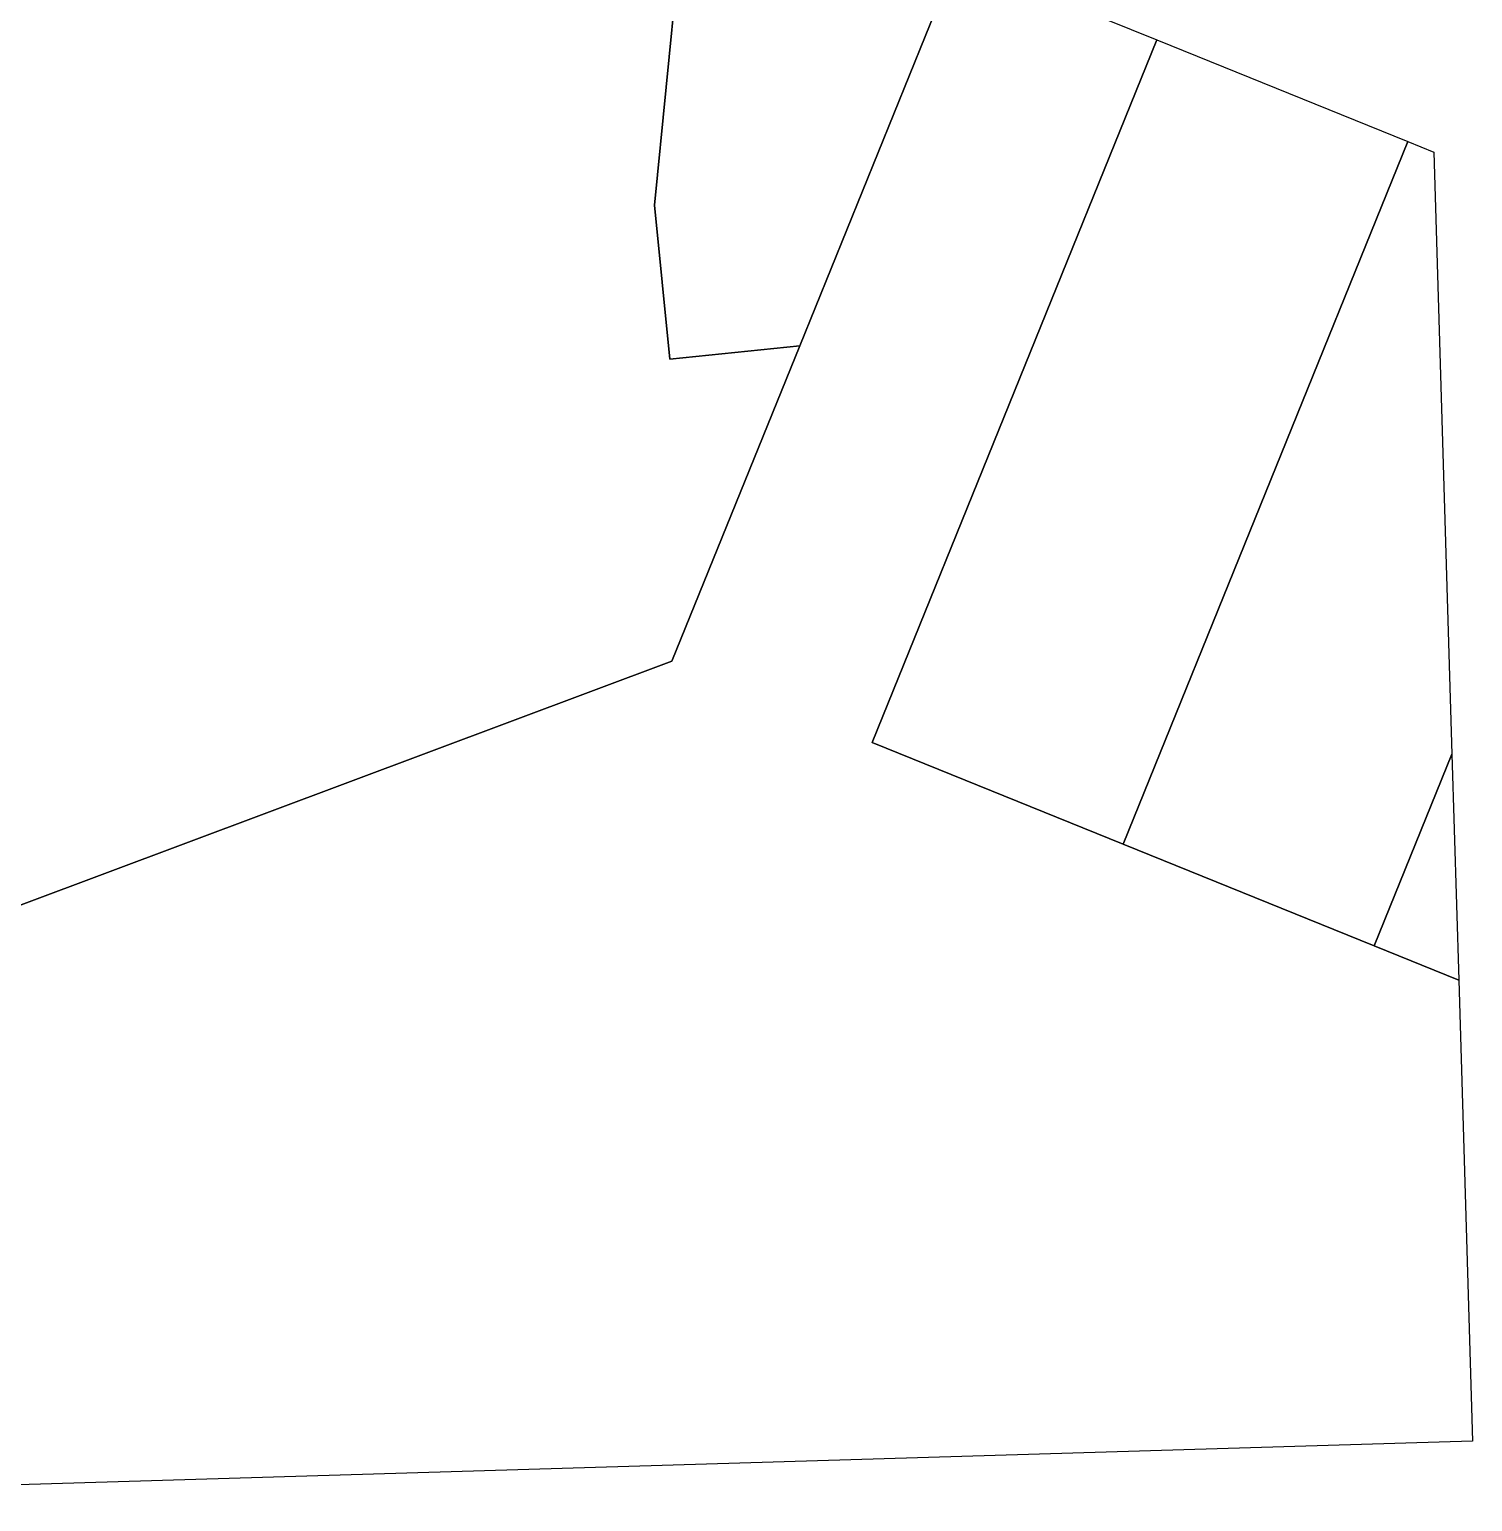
# Model space of a CAD drawing. Extents: x 1412553 to 1415230, y 4927294 to 4931784.
# Drawn here: x 1412717.7 to 1412851.7, y 4931501 to 4931637.8 of the extents above; entities that cross this region are included whole.
import ezdxf

# ---------------------------------------------------------------- set-up
doc = ezdxf.new("R2010")
doc.units = 0
doc.header["$MEASUREMENT"] = 0
doc.layers.add('nz-property-titles(LINZ DOWNLOAD)', color=1, linetype='CONTINUOUS')

msp = doc.modelspace()

# ---------------------------------------------------------------- linework, layer by layer
at = {"layer": 'nz-property-titles(LINZ DOWNLOAD)', "color": 152, "linetype": 'Continuous', "true_color": 0x2776bb, "flags": 128}
for points in [[(1412682.697564, 4931640.466081), (1412710.054218, 4931647.150228), (1412737.410924, 4931653.834253), (1412764.203399, 4931660.382551), (1412779.005625, 4931654.389681), (1412775.741498, 4931621.476268), (1412777.167725, 4931607.161413), (1412789.24512, 4931608.39976), (1412777.35972, 4931579.102143), (1412649.677902, 4931531.312553), (1412643.410923, 4931543.700504), (1412638.895118, 4931552.662485), (1412621.575687, 4931587.765544), (1412660.662372, 4931597.301636), (1412699.747808, 4931606.839283), (1412682.697564, 4931640.466081)], [(1412789.24512, 4931608.39976), (1412777.167725, 4931607.161413), (1412775.741498, 4931621.476268), (1412779.005625, 4931654.389681), (1412803.807255, 4931644.349841), (1412789.24512, 4931608.39976)], [(1412665.042521, 4931501.038635), (1412649.677902, 4931531.312553), (1412777.35972, 4931579.102143), (1412789.24512, 4931608.39976), (1412803.807255, 4931644.349841), (1412822.409887, 4931636.814381), (1412795.971669, 4931571.554074), (1412819.2822, 4931562.110564), (1412842.593948, 4931552.667008), (1412850.439493, 4931549.488147), (1412851.728343, 4931506.659418), (1412665.042521, 4931501.038635)], [(1412795.971669, 4931571.554074), (1412822.409887, 4931636.814381), (1412845.719309, 4931627.370728), (1412819.2822, 4931562.110564), (1412795.971669, 4931571.554074)], [(1412842.593948, 4931552.667008), (1412819.2822, 4931562.110564), (1412845.719309, 4931627.370728), (1412848.125111, 4931626.396201), (1412849.807967, 4931570.473996), (1412842.593948, 4931552.667008)], [(1412850.439493, 4931549.488147), (1412842.593948, 4931552.667008), (1412849.807967, 4931570.473996), (1412850.439493, 4931549.488147)]]:
    msp.add_lwpolyline(points, close=True, dxfattribs=at)

doc.saveas('drawing.dxf')
